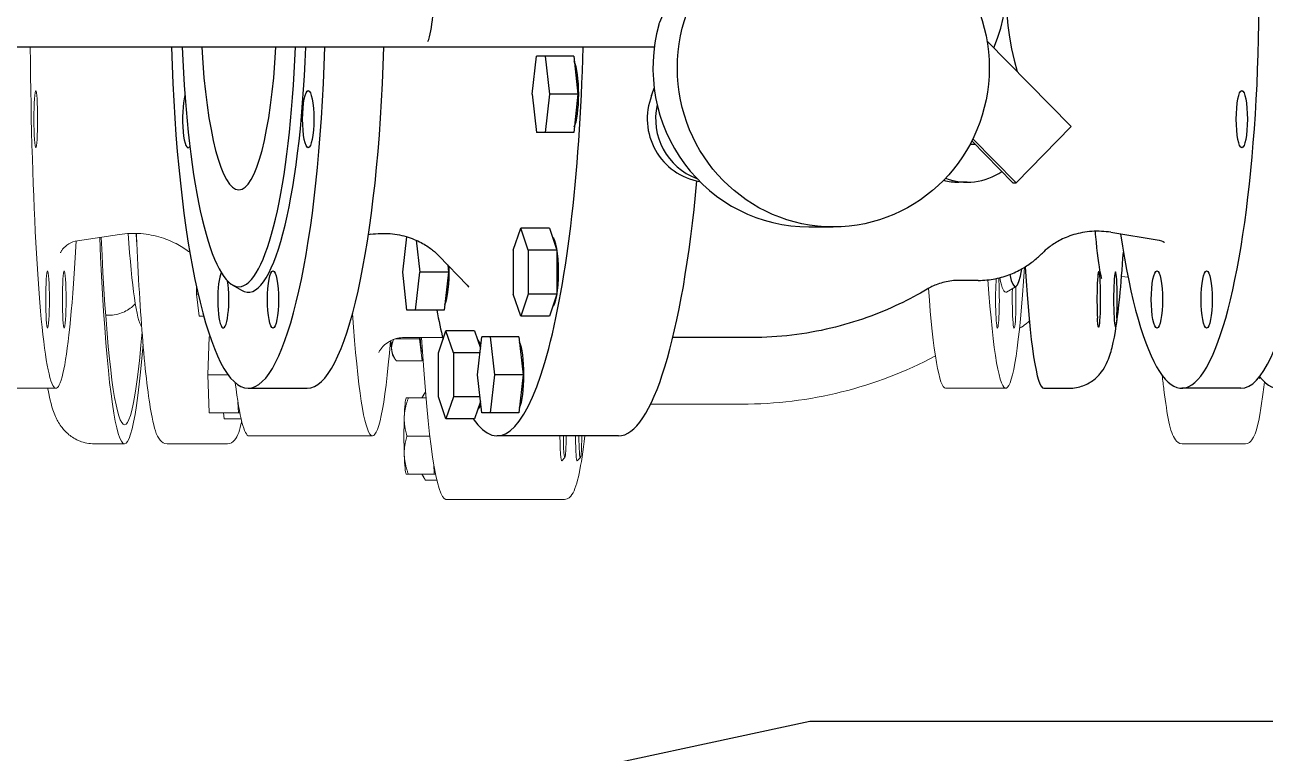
# Model space of a CAD drawing. Header units: millimetres. Extents: x 0 to 100323, y 0 to 59400.
# Drawn here: x 29037.1 to 29428, y 44930.5 to 45160.1 of the extents above; entities that cross this region are included whole.
import ezdxf

# ---------------------------------------------------------------- set-up
doc = ezdxf.new("R2010")
doc.units = ezdxf.units.MM
doc.header["$LTSCALE"] = 100
doc.layers.add('P_Biomass (BM)', color=150, linetype='Continuous', lineweight=18, true_color=0x007fff)
doc.layers.add('Visible', color=7, linetype='Continuous', lineweight=25)

msp = doc.modelspace()

# ---------------------------------------------------------------- linework, layer by layer
at = {"layer": 'P_Biomass (BM)'}
for p, q in [((29066.92, 45094.03), (29053.77, 45092.05)), ((29382.76, 45080.75), (29384.8, 45080.54)), ((29091.24, 45077.34), (29091.24, 45075.21)), ((29091.24, 45075.21), (29092.03, 45068.28)), ((29091.72, 45075.21), (29091.24, 45075.21)), ((29349.5, 45077.6), (29346.51, 45075.86)), ((29063.55, 45068.53), (29062.6, 45068.53)), ((29093.47, 45068.28), (29092.03, 45068.28)), ((29095.24, 45061.79), (29094.79, 45049.79)), ((29095.47, 45061.79), (29095.24, 45061.79)), ((29161.53, 45061.07), (29153.77, 45061.07)), ((29168.82, 45061.53), (29156.68, 45061.53)), ((29161.53, 45061.53), (29161.53, 45061.07)), ((29161.53, 45061.07), (29162.31, 45054.14)), ((29153.04, 45056.08), (29153.66, 45055)), ((29162.31, 45057), (29162.44, 45057)), ((29162.31, 45054.14), (29162.51, 45055.92)), ((29162.31, 45054.14), (29154.2, 45054.14)), ((29094.79, 45049.79), (29095.24, 45037.79)), ((29101.18, 45049.79), (29094.79, 45049.79)), ((29027.96, 45045.53), (29046.92, 45045.53)), ((29163.38, 45044.33), (29163.36, 45044.33)), ((29346.27, 45045.53), (29327.32, 45045.53)), ((29104.29, 45041.12), (29104.42, 45037.79)), ((29157.3, 45042.39), (29157.34, 45042.47)), ((29163.54, 45042.47), (29158, 45042.47)), ((29162.25, 45042.47), (29162.82, 45043.47)), ((29263.12, 45040.53), (29234.35, 45040.53)), ((29104.42, 45037.79), (29095.24, 45037.79)), ((29099.71, 45037.79), (29099.92, 45035.93)), ((29104.42, 45037.79), (29104.88, 45037.79)), ((29105.27, 45035.93), (29099.92, 45035.93)), ((29146.7, 45030.53), (29107.79, 45030.53)), ((29164.76, 45030.47), (29157.55, 45030.47)), ((29068.54, 45028.03), (29059.06, 45028.03)), ((29082.01, 45028.03), (29100.97, 45028.03)), ((29421.78, 45028.03), (29401.82, 45028.03)), ((29165.99, 45021.59), (29166.11, 45018.47)), ((29207.31, 45023.71), (29206.31, 45022.71)), ((29212.22, 45023.71), (29211.22, 45022.71)), ((29157.3, 45018.55), (29157.34, 45018.47)), ((29166.11, 45018.47), (29158, 45018.47)), ((29162.25, 45018.47), (29162.82, 45017.47)), ((29166.96, 45016.61), (29163.36, 45016.61)), ((29166.11, 45018.47), (29166.56, 45018.47)), ((29207.24, 45010.53), (29169.82, 45010.53))]:
    msp.add_line(p, q, dxfattribs=at)
msp.add_arc((29263.12, 45170.53), 130, 270, 297.9668, dxfattribs=at)
for centre, major_axis, start_param, end_param in [((29046.92, 45170.53), (0, -125), 4.85311, 7.174341), ((29068.54, 45170.53), (0, -142.5), 5.286836, 6.959927), ((29068.54, 45170.53), (0, -136.5), 5.314931, 6.95048), ((29074.52, 45170.53), (0, -106), 5.514725, 6.199156), ((29077.02, 45170.53), (0, 106), 2.372714, 2.416793), ((29346.27, 45170.53), (0, -125), 5.525793, 7.08565), ((29343.65, 45073.52), (0, -9), 3.890173, 8.705609), ((29346.27, 45170.53), (0, -94.73), 5.970992, 6.321042), ((29327.32, 45170.53), (0, -125), 5.557592, 6.283185), ((29348.9, 45073.52), (0, -9), 4.323331, 8.318754), ((29146.7, 45170.53), (0, -140), 5.522591, 6.94964), ((29153.13, 45068), (0, 12), 2.239058, 2.617994), ((29162.31, 45068), (0, -11), 5.341143, 6.283185), ((29169.82, 45170.53), (0, -160), 5.461858, 6.283185), ((29153.13, 45068), (0, -12), 5.759587, 6.169397), ((29426.28, 45059.66), (0, -11), 6.025723, 6.521651), ((29107.79, 45170.53), (0, -140), 5.789179, 6.283185), ((29157.38, 45030.47), (0, 12), 0.113789, 1.047198), ((29157.38, 45030.47), (0, 12), 1.047198, 2.094395), ((29206.28, 45030.47), (0, -7.77), 4.704767, 6.348781), ((29207.28, 45030.47), (0, -6.77), 4.703642, 7.862729), ((29211.19, 45030.47), (0, -7.77), 4.704767, 6.348781), ((29212.19, 45030.47), (0, -6.77), 4.703642, 7.862729), ((29157.38, 45030.47), (0, -12), 5.235988, 6.169397)]:
    msp.add_ellipse(centre, major_axis=major_axis, ratio=0.065414, start_param=start_param, end_param=end_param, dxfattribs=at)
for centre in [(29040.57, 45130.35), (29044.29, 45073.52), (29049.55, 45073.52)]:
    msp.add_ellipse(centre, major_axis=(0, 9), ratio=0.065414, dxfattribs=at)
for points, knots in [([(29048.38, 45088.23), (29048.38, 45088.23), (29048.39, 45088.25), (29048.43, 45088.36), (29048.5, 45088.53), (29048.81, 45089.03), (29048.97, 45089.26), (29049.56, 45089.96), (29050.09, 45090.52), (29051.73, 45091.5), (29052.67, 45091.89), (29053.77, 45092.05)], [2.9702397, 2.9702397, 2.9702397, 2.9702397, 2.9901922, 2.9901922, 3.037081, 3.037081, 3.0637858, 3.0637858, 3.1026809, 3.1026809, 3.1317594, 3.1317594, 3.1317594, 3.1317594]), ([(29089.11, 45088.38), (29088.05, 45089.19), (29086.81, 45090.02), (29083.83, 45091.64), (29082.06, 45092.42), (29078.11, 45093.64), (29075.93, 45094.09), (29071.43, 45094.45), (29069.12, 45094.36), (29066.92, 45094.03)], [3.09195956, 3.09195956, 3.09195956, 3.09195956, 3.10616524, 3.10616524, 3.12125214, 3.12125214, 3.13633904, 3.13633904, 3.15142594, 3.15142594, 3.15142594, 3.15142594]), ([(29082.01, 45028.03), (29080.99, 45028.03), (29080.23, 45028.62), (29078.41, 45030.76), (29077.94, 45032.92), (29076.21, 45041.4), (29075.28, 45048.86), (29073.66, 45067.65), (29072.98, 45078.75), (29072.37, 45092.26), (29072.33, 45093.3), (29072.28, 45094.34)], [0, 0, 0, 0, 0.0767119, 0.0767119, 0.3115441, 0.3115441, 0.6497197, 0.6497197, 0.9718656, 0.9718656, 0.9984154, 0.9984154, 0.9984154, 0.9984154]), ([(29071.94, 45072.17), (29071.25, 45071.45), (29070.33, 45070.63), (29067.83, 45069.28), (29066.35, 45068.76), (29064.34, 45068.55), (29063.94, 45068.53), (29063.55, 45068.53)], [6.66968816, 6.66968816, 6.66968816, 6.66968816, 6.70335463, 6.70335463, 6.73173281, 6.73173281, 6.73854838, 6.73854838, 6.73854838, 6.73854838]), ([(29353.69, 45066.72), (29353.38, 45066.43), (29353.04, 45066.14), (29352.07, 45065.38), (29351.39, 45064.91), (29350.6, 45064.47)], [6.22238528, 6.22238528, 6.22238528, 6.22238528, 6.23203048, 6.23203048, 6.2469148, 6.2469148, 6.2469148, 6.2469148]), ([(29148.65, 45056.8), (29148.65, 45056.8), (29148.7, 45056.96), (29149.08, 45057.6), (29149.28, 45057.9), (29150.05, 45058.83), (29150.75, 45059.58), (29152.96, 45060.83), (29154.23, 45061.32), (29156, 45061.51), (29156.34, 45061.53), (29156.68, 45061.53)], [2.9765786, 2.9765786, 2.9765786, 2.9765786, 3.0330422, 3.0330422, 3.0631491, 3.0631491, 3.1044505, 3.1044505, 3.1345236, 3.1345236, 3.1415927, 3.1415927, 3.1415927, 3.1415927]), ([(29401.82, 45028.03), (29400.81, 45028.03), (29400.14, 45028.69), (29398.01, 45031.77), (29397.16, 45036.74), (29395.92, 45046.46), (29395.74, 45047.98), (29395.57, 45049.58)], [6.2831853, 6.2831853, 6.2831853, 6.2831853, 6.377141, 6.377141, 6.7595255, 6.7595255, 6.8252833, 6.8252833, 6.8252833, 6.8252833]), ([(29059.06, 45028.03), (29057.44, 45028.03), (29055.84, 45028.36), (29053.05, 45029.44), (29051.91, 45030.19), (29049.91, 45031.82), (29049.18, 45032.68), (29047.71, 45034.69), (29047.22, 45035.69), (29045.54, 45039.52), (29045.05, 45041.9), (29044.44, 45045.15), (29044.4, 45045.34), (29044.37, 45045.53)], [0.4553631, 0.4553631, 0.4553631, 0.4553631, 0.4806564, 0.4806564, 0.5085469, 0.5085469, 0.5441724, 0.5441724, 0.6029344, 0.6029344, 0.7883914, 0.7883914, 0.7995593, 0.7995593, 0.7995593, 0.7995593]), ([(29427.8, 45047.52), (29427.54, 45045.31), (29427.28, 45043.29), (29426.08, 45035.18), (29425.33, 45031.36), (29423.43, 45028.67), (29422.77, 45028.03), (29421.78, 45028.03)], [5.7699401, 5.7699401, 5.7699401, 5.7699401, 5.8651132, 5.8651132, 6.190882, 6.190882, 6.2831853, 6.2831853, 6.2831853, 6.2831853]), ([(29100.97, 45028.03), (29101.98, 45028.03), (29102.75, 45028.62), (29104.39, 45030.55), (29104.84, 45032.34), (29105.47, 45035.1)], [6.2831853, 6.2831853, 6.2831853, 6.2831853, 6.3598972, 6.3598972, 6.5642217, 6.5642217, 6.5642217, 6.5642217]), ([(29207.24, 45010.53), (29208.37, 45010.53), (29209.08, 45011.3), (29211.36, 45014.86), (29212.42, 45020.8), (29213.61, 45030.53)], [0, 0, 0, 0, 0.1016024, 0.1016024, 0.490431, 0.490431, 0.490431, 0.490431])]:
    msp.add_open_spline(points, degree=3, knots=knots, dxfattribs=at)
for points, weights in [([(29153.35, 45060.92), (29152.56, 45059.15), (29152.74, 45057.61)], [1.00278558323, 1.03650681285, 1]), ([(29152.74, 45057.61), (29152.92, 45056), (29154.2, 45054.14)], [1, 1.0379548493, 1]), ([(29163.36, 45044.33), (29162.69, 45043.35), (29162.33, 45042.47)], [1, 1.01965956375, 1.01895290532]), ([(29158, 45042.47), (29156.81, 45039.25), (29156.7, 45036.47)], [1, 1.0379548493, 1]), ([(29157.34, 45042.47), (29157.34, 45042.47), (29158, 45042.47)], [1.0124336326, 1.03012122654, 1]), ([(29156.7, 45036.47), (29156.6, 45033.68), (29157.55, 45030.47)], [1, 1.0379548493, 1]), ([(29157.55, 45030.47), (29156.6, 45027.25), (29156.7, 45024.47)], [1, 1.0379548493, 1]), ([(29156.7, 45024.47), (29156.81, 45021.68), (29158, 45018.47)], [1, 1.0379548493, 1]), ([(29158, 45018.47), (29157.34, 45018.47), (29157.34, 45018.47)], [1, 1.03012122654, 1.0124336326]), ([(29162.33, 45018.47), (29162.69, 45017.59), (29163.36, 45016.61)], [1.01895290532, 1.01965956375, 1])]:
    msp.add_rational_spline(points, weights, degree=2, dxfattribs=at)
at = {"layer": 'Visible'}
for p, q in [((29366.83, 45128), (29340.33, 45155.02)), ((29162.7, 45153), (28586.99, 45153)), ((29235.49, 45153), (29178.3, 45153)), ((29197.01, 45138.18), (29198.36, 45150.18)), ((29201.06, 45150.18), (29198.36, 45150.18)), ((29201.06, 45150.18), (29202.42, 45138.18)), ((29210.09, 45150.18), (29201.06, 45150.18)), ((29210.09, 45150.18), (29211.44, 45138.18)), ((29197.01, 45138.18), (29198.36, 45126.18)), ((29202.42, 45138.18), (29201.06, 45126.18)), ((29211.44, 45138.18), (29202.42, 45138.18)), ((29211.44, 45138.18), (29210.09, 45126.18)), ((29201.06, 45126.18), (29198.36, 45126.18)), ((29210.09, 45126.18), (29201.06, 45126.18)), ((29349.49, 45110.33), (29366.83, 45128)), ((29335.04, 45122.48), (29336.6, 45122.48)), ((29335.58, 45123.52), (29348.52, 45110.33)), ((29335.91, 45124.18), (29349.49, 45110.33)), ((29334.09, 45110.48), (29331.46, 45110.48)), ((29348.52, 45110.33), (29349.49, 45110.33)), ((29191.06, 45089.07), (29193.4, 45096)), ((29202.42, 45096), (29193.4, 45096)), ((29195.74, 45089.07), (29193.4, 45096)), ((29202.42, 45096), (29204.76, 45089.07)), ((29284.21, 45096.39), (29291.91, 45096.39)), ((29146.19, 45094.06), (29145.41, 45093.94)), ((29156.2, 45082.14), (29157.46, 45093.3)), ((29160.48, 45092.19), (29161.61, 45082.14)), ((29379.35, 45094.68), (29394.65, 45092.16)), ((29167.62, 45087.27), (29176.55, 45077.98)), ((29191.06, 45089.07), (29191.06, 45075.21)), ((29204.76, 45089.07), (29195.74, 45089.07)), ((29195.74, 45089.07), (29195.74, 45075.21)), ((29204.76, 45089.07), (29204.76, 45075.21)), ((29170.38, 45084.4), (29170.63, 45082.14)), ((29157.55, 45070.14), (29156.2, 45082.14)), ((29160.26, 45070.14), (29161.61, 45082.14)), ((29170.63, 45082.14), (29161.61, 45082.14)), ((29170.63, 45082.14), (29169.28, 45070.14)), ((29337.59, 45079.53), (29331.67, 45079.53)), ((29102.47, 45078.14), (29105.37, 45076.42)), ((29193.4, 45068.28), (29191.06, 45075.21)), ((29195.74, 45075.21), (29193.4, 45068.28)), ((29204.76, 45075.21), (29195.74, 45075.21)), ((29204.76, 45075.21), (29202.42, 45068.28)), ((29160.26, 45070.14), (29157.55, 45070.14)), ((29169.28, 45070.14), (29160.26, 45070.14)), ((29202.42, 45068.28), (29193.4, 45068.28)), ((29167.5, 45056.72), (29169.84, 45063.64)), ((29178.86, 45063.64), (29169.84, 45063.64)), ((29172.18, 45056.72), (29169.84, 45063.64)), ((29178.86, 45063.64), (29180.71, 45058.19)), ((29179.76, 45049.79), (29181.11, 45061.79)), ((29183.82, 45061.79), (29181.11, 45061.79)), ((29183.82, 45061.79), (29185.17, 45049.79)), ((29192.84, 45061.79), (29183.82, 45061.79)), ((29192.84, 45061.79), (29194.19, 45049.79)), ((29266.14, 45061.53), (29241.35, 45061.53)), ((29167.5, 45042.86), (29167.5, 45056.72)), ((29172.18, 45056.72), (29172.18, 45042.86)), ((29180.54, 45056.72), (29172.18, 45056.72)), ((29181.11, 45037.79), (29179.76, 45049.79)), ((29185.17, 45049.79), (29183.82, 45037.79)), ((29194.19, 45049.79), (29185.17, 45049.79)), ((29194.19, 45049.79), (29192.84, 45037.79)), ((29107.5, 45045.53), (29126.13, 45045.53)), ((29358.25, 45045.53), (29366.23, 45045.53)), ((29420.37, 45045.53), (29401.73, 45045.53)), ((29169.84, 45035.93), (29167.5, 45042.86)), ((29172.18, 45042.86), (29169.84, 45035.93)), ((29180.54, 45042.86), (29172.18, 45042.86)), ((29180.71, 45041.39), (29178.86, 45035.93)), ((29183.82, 45037.79), (29181.11, 45037.79)), ((29192.84, 45037.79), (29183.82, 45037.79)), ((29178.86, 45035.93), (29169.84, 45035.93)), ((29224.21, 45030.53), (29185.96, 45030.53)), ((29284.56, 44940.53), (29191.45, 44920.53)), ((45938.35, 44940.53), (29284.56, 44940.53))]:
    msp.add_line(p, q, dxfattribs=at)
for centre, major_axis, ratio, start_param, end_param in [((29401.73, 45170.53), (0, 125), 0.195123, 2.227892, 7.196886), ((29432.14, 45170.53), (0, 125), 0.195123, 2.897918, 6.52686), ((29420.37, 45170.53), (0, 125), 0.195123, 3.141593, 6.283185), ((29304.57, 45170.53), (0, 42.5), 0.980779, 4.28321, 6.712364), ((29434.57, 45170.53), (0, -90), 0.980779, 4.339732, 4.996058), ((29162.7, 45170), (0, 17), 0.195123, 3.603699, 6.283128), ((29284.21, 45146.49), (0, -50.1), 0.980779, 4.437598, 6.283185), ((29107.5, 45170.53), (0, -125), 0.195123, 4.85311, 7.713261), ((29104.56, 45170.53), (0, -93), 0.195123, 4.902041, 7.66433), ((29104.56, 45170.53), (0, -62.5), 0.195123, 4.996718, 7.569653), ((29107.5, 45170.53), (0, -94.73), 0.195123, 6.168069, 7.667838), ((29126.13, 45170.53), (0, -125), 0.195123, 0, 1.430076), ((29162.7, 45170), (0, -17), 0.195123, 0, 0.000308), ((29185.96, 45170.53), (0, -140), 0.195123, 6.004464, 7.728423), ((29209.52, 45138.18), (0, 11), 0.195123, 3.503577, 5.921201), ((29088.57, 45130.35), (0, -9), 0.195123, 3.744977, 6.591762), ((29252.9, 45130.48), (0, -20), 0.980779, 4.339732, 6.124059), ((29152.42, 45170.53), (0, -90), 0.980779, 1.198139, 1.225489), ((29255.53, 45130.48), (0, -20), 0.980779, 4.489272, 5.93737), ((29224.21, 45170.53), (0, -140), 0.195123, 0, 1.130763), ((29331.46, 45130.48), (0, -20), 0.980779, 6.037136, 6.283185), ((29334.09, 45130.48), (0, -20), 0.980779, 5.929247, 6.874957), ((29203.21, 45082.14), (0, 11), 0.195123, 3.233133, 6.191645), ((29168.71, 45082.14), (0, -11), 0.195123, 0.361984, 1.734361), ((29349.27, 45170.53), (0, -93), 0.065414, 5.994315, 6.633992), ((29358.25, 45170.53), (0, -125), 0.065414, 5.479301, 6.283185), ((29375.58, 45073.52), (0, 8.75), 0.065414, 3.182518, 8.598455), ((29380.83, 45073.52), (0, -8.75), 0.065414, 0.826323, 6.24226), ((29099.66, 45073.52), (0, -9), 0.195123, 3.503971, 8.555973), ((29185.96, 45170.53), (0, -140), 0.195123, 5.511964, 5.610816), ((29179.65, 45049.79), (0, 11), 0.195123, 5.713657, 6.191645), ((29192.27, 45049.79), (0, 11), 0.195123, 3.503577, 5.921201), ((29179.65, 45049.79), (0, -11), 0.195123, 0.09154, 0.569528)]:
    msp.add_ellipse(centre, major_axis=major_axis, ratio=ratio, start_param=start_param, end_param=end_param, dxfattribs=at)
for centre, major_axis, ratio in [((29291.91, 45146.49), (0, 50.1), 0.980779), ((29126.43, 45130.35), (0, 9), 0.195123), ((29420.66, 45130.35), (0, -9), 0.195123), ((29115.34, 45073.52), (0, -9), 0.195123), ((29393.89, 45073.52), (0, 9), 0.195123), ((29409.57, 45073.52), (0, -9), 0.195123)]:
    msp.add_ellipse(centre, major_axis=major_axis, ratio=ratio, dxfattribs=at)
for points, knots in [([(29236.91, 45160.08), (29237.03, 45160.36), (29237.14, 45160.65), (29237.64, 45161.89), (29238.05, 45162.9), (29238.89, 45164.97), (29239.33, 45166.02), (29240.22, 45168.07), (29240.66, 45169.07), (29241.59, 45171.08), (29242.09, 45172.13), (29242.6, 45173.14)], [1.686791, 1.686791, 1.686791, 1.686791, 1.788511, 1.788511, 2.114673, 2.114673, 2.440834, 2.440834, 2.766995, 2.766995, 3.149732, 3.149732, 3.149732, 3.149732]), ([(29178.26, 45153), (29175.44, 45153), (29172.13, 45153), (29166.71, 45153), (29164.72, 45153), (29162.7, 45153)], [0, 0, 0, 0, 1.128161, 1.128161, 1.747923, 1.747923, 1.747923, 1.747923]), ([(29379.35, 45094.68), (29377.43, 45095), (29375.39, 45095.1), (29371.4, 45094.84), (29369.47, 45094.47), (29366, 45093.43), (29364.46, 45092.77), (29361.85, 45091.38), (29360.78, 45090.66), (29359.03, 45089.31), (29358.35, 45088.69), (29357.81, 45088.15)], [3.1093847, 3.1093847, 3.1093847, 3.1093847, 3.1546216, 3.1546216, 3.1998584, 3.1998584, 3.2450953, 3.2450953, 3.2903321, 3.2903321, 3.335569, 3.335569, 3.335569, 3.335569]), ([(29374.4, 45095.02), (29374.5, 45093.81), (29374.61, 45092.65), (29375.21, 45086.6), (29375.78, 45082.83), (29376.3, 45080.48), (29376.41, 45080.12), (29376.41, 45080.12)], [7.9914376, 7.9914376, 7.9914376, 7.9914376, 8.0566492, 8.0566492, 8.3523849, 8.3523849, 8.4472444, 8.4472444, 8.4472444, 8.4472444]), ([(29146.19, 45094.06), (29148.16, 45094.36), (29150.24, 45094.44), (29154.27, 45094.1), (29156.22, 45093.7), (29159.68, 45092.59), (29161.19, 45091.9), (29163.75, 45090.48), (29164.78, 45089.75), (29166.47, 45088.41), (29167.11, 45087.8), (29167.62, 45087.27)], [3.1117462, 3.1117462, 3.1117462, 3.1117462, 3.1577721, 3.1577721, 3.2037981, 3.2037981, 3.249824, 3.249824, 3.2958499, 3.2958499, 3.3418759, 3.3418759, 3.3418759, 3.3418759]), ([(29337.59, 45079.53), (29339.42, 45079.53), (29341.24, 45079.71), (29344.7, 45080.4), (29346.34, 45080.9), (29349.35, 45082.1), (29350.71, 45082.8), (29353.16, 45084.26), (29354.25, 45085.04), (29356.19, 45086.6), (29357.05, 45087.38), (29357.81, 45088.15)], [3.1415927, 3.1415927, 3.1415927, 3.1415927, 3.1803879, 3.1803879, 3.2191832, 3.2191832, 3.2579785, 3.2579785, 3.2967737, 3.2967737, 3.335569, 3.335569, 3.335569, 3.335569]), ([(29366.23, 45045.53), (29367.78, 45045.53), (29369.31, 45045.84), (29372.01, 45046.84), (29373.13, 45047.54), (29375.08, 45049.07), (29375.8, 45049.88), (29377.18, 45051.67), (29377.65, 45052.55), (29378.96, 45055.26), (29379.35, 45056.73), (29380.8, 45062.53), (29381.49, 45067.6), (29382.59, 45078.45), (29382.98, 45083.19), (29383.34, 45088.43)], [2.3561945, 2.3561945, 2.3561945, 2.3561945, 2.3805077, 2.3805077, 2.4072502, 2.4072502, 2.4406777, 2.4406777, 2.4910193, 2.4910193, 2.6136142, 2.6136142, 2.9277735, 2.9277735, 3.1241276, 3.1241276, 3.1241276, 3.1241276]), ([(29331.67, 45079.53), (29330.85, 45079.53), (29330.04, 45079.48), (29328.45, 45079.29), (29327.67, 45079.15), (29326.2, 45078.8), (29325.49, 45078.59), (29324.18, 45078.12), (29323.57, 45077.86), (29322.45, 45077.33), (29321.94, 45077.05), (29321.48, 45076.78)], [3.1415927, 3.1415927, 3.1415927, 3.1415927, 3.1647614, 3.1647614, 3.1879302, 3.1879302, 3.211099, 3.211099, 3.2342678, 3.2342678, 3.2574366, 3.2574366, 3.2574366, 3.2574366]), ([(29321.48, 45076.78), (29318.73, 45075.14), (29315.77, 45073.54), (29309.43, 45070.52), (29306.04, 45069.09), (29298.85, 45066.53), (29295.06, 45065.39), (29287.17, 45063.52), (29283.07, 45062.78), (29274.69, 45061.79), (29270.41, 45061.53), (29266.14, 45061.53)], [3.0257487, 3.0257487, 3.0257487, 3.0257487, 3.0489175, 3.0489175, 3.0720863, 3.0720863, 3.0952551, 3.0952551, 3.1184239, 3.1184239, 3.1415927, 3.1415927, 3.1415927, 3.1415927]), ([(29375.6, 45064.78), (29375.58, 45064.76), (29375.55, 45064.77), (29375.44, 45064.89), (29375.36, 45065.21), (29375.24, 45066.2), (29375.2, 45066.83), (29375.16, 45067.59)], [-3.6196991, -3.6196991, -3.6196991, -3.6196991, -3.4825914, -3.4825914, -3.0417403, -3.0417403, -2.6426685, -2.6426685, -2.6426685, -2.6426685]), ([(29381.26, 45067.59), (29381.25, 45067.58), (29381.25, 45067.56), (29381.21, 45066.84), (29381.14, 45066.24), (29381.02, 45065.35), (29380.97, 45065.05), (29380.88, 45064.79), (29380.85, 45064.75), (29380.81, 45064.78)], [-2.3553852, -2.3553852, -2.3553852, -2.3553852, -2.3488819, -2.3488819, -2.0438878, -2.0438878, -1.7543331, -1.7543331, -1.56067, -1.56067, -1.56067, -1.56067])]:
    msp.add_open_spline(points, degree=3, knots=knots, dxfattribs=at)
for points in [[(29394.65, 45092.16), (29395.76, 45091.97), (29396.33, 45091.46), (29396.33, 45091.46)], [(29176.55, 45077.98), (29176.92, 45077.6), (29177.04, 45077.41), (29177.04, 45077.41)]]:
    msp.add_open_spline(points, degree=3, dxfattribs=at)

doc.saveas('drawing.dxf')
